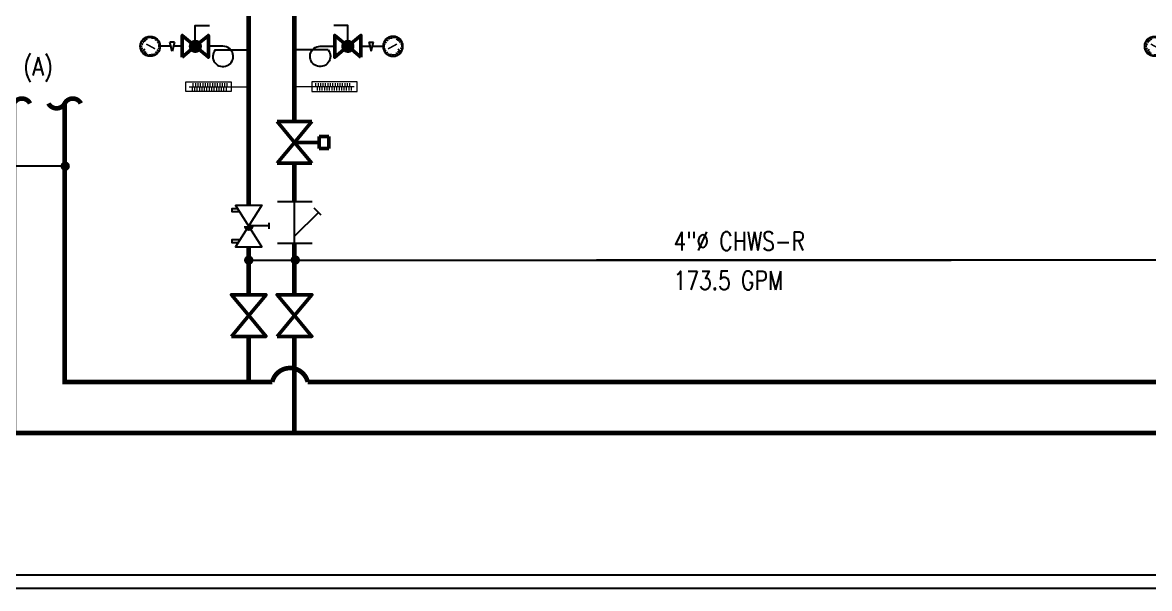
# Model space of a CAD drawing. Extents: x 1264 to 8183, y -10806 to -8316.
# Drawn here: x 3593 to 4562, y -10591 to -10104 of the extents above; entities that cross this region are included whole.
import ezdxf
from ezdxf.lldxf.tags import DXFTag

# ---------------------------------------------------------------- set-up
doc = ezdxf.new("R2010")
doc.units = 0
doc.header["$LTSCALE"] = 200
doc.header["$MEASUREMENT"] = 0
doc.linetypes.add('HIDDEN', pattern=[0.375, 0.25, -0.125])
doc.layers.get('0').update_dxf_attribs({"linetype": 'CONTINUOUS'})
doc.layers.get('Defpoints').update_dxf_attribs({"linetype": 'CONTINUOUS'})
for name, color, linetype in [('AIR-DEVICES', 1, 'HIDDEN'), ('CHWR', 4, 'HIDDEN'), ('CHWS', 5, 'CONTINUOUS'), ('Equipments', 1, 'CONTINUOUS'), ('S.A TEXT', 7, 'CONTINUOUS'), ('TEXT 23233', 181, 'CONTINUOUS'), ('VALVE-', 1, 'CONTINUOUS')]:
    doc.layers.add(name, color=color, linetype=linetype)
doc.styles.add('2nd Floor ELEC$0$SMC_DIMMING', font='simplex.shx', dxfattribs={"width": 0.8})
doc.styles.add('SMC_TEXTING', font='simplex.shx', dxfattribs={"width": 0.8})
tags = doc.linetypes.add('CHLLID_WATER_RETURN', pattern='A,30.7,-5.08,["CHWR",Standard,S=2.54,R=0,X=-2.54,Y=-1.27],-10.46', length=46.24).pattern_tags.tags
tags[6] = DXFTag(74, 10)
tags = doc.linetypes.add('CHLLID_WATER_SUPPLY', pattern='A,30.7,-5.08,["CHWS",Standard,S=2.54,R=0,X=-2.54,Y=-1.27],-10.46', length=46.24).pattern_tags.tags
tags[6] = DXFTag(74, 10)
doc.dimstyles.new('2nd Floor ELEC$0$SMC_DOT_1-8', dxfattribs={"dimscale": 4, "dimtxt": 2, "dimasz": 0.66, "dimexe": 1.8, "dimexo": 0.625, "dimgap": 0.9, "dimtad": 0, "dimtih": 1, "dimtoh": 1, "dimdec": 0, "dimzin": 0, "dimdsep": 46, "dimlunit": 3, "dimtxsty": '2nd Floor ELEC$0$SMC_DIMMING', "dimcen": 0.09, "dimclrd": 34, "dimclre": 34, "dimclrt": 123, "dimadec": 0, "dimazin": 0, "dimtfac": 1, "dimtdec": 0, "dimtofl": 0, "dimtmove": 0, "dimatfit": 3, "dimldrblk": '2nd Floor ELEC$0$SMC_DOT', "dimfxl": 1, "dimtolj": 1, "dimtzin": 0, "dimarcsym": 0})

# ---------------------------------------------------------------- blocks, each defined once
blk = doc.blocks.new('2nd Floor ELEC$0$SMC_DOT')
at = {"color": 0, "linetype": 'ByBlock', "lineweight": -2}
blk.add_line((-0.5, 0), (-1, 0), dxfattribs=at)
at = {"color": 0, "linetype": 'ByBlock', "const_width": 0.5}
blk.add_lwpolyline([(-0.25, 0, 1), (0.25, 0, 1)], format="xyb", close=True, dxfattribs=at)
blk = doc.blocks.new('IV')
at = {"lineweight": 50}
for points in [[(-1.231, -1.024), (0, 0), (-1.231, 1.024)], [(0, 0), (1.231, 1.024), (1.231, -1.024)]]:
    blk.add_lwpolyline(points, close=True, dxfattribs=at)
blk = doc.blocks.new('A$C5ECF5758')
at = {"linetype": 'HIDDEN', "const_width": 121}
blk.add_lwpolyline([(60, 1, 1), (-61, 1, 1)], format="xyb", close=True, dxfattribs=at)
at = {"xscale": 195.7425836036719, "yscale": 195.7425836036719, "zscale": 195.7425836036719, "rotation": 180}
blk.add_blockref('IV', (0, 0), dxfattribs=at)
blk = doc.blocks.new('A$C59DE5756')
at = {"layer": 'VALVE-'}
for p, q in [((-0.98, 3.54), (-0.79, 3.49)), ((-0.89, 3.77), (-0.64, 3.65)), ((-0.75, 3.97), (-0.51, 3.77)), ((-0.57, 4.12), (-0.3, 3.81)), ((-0.31, 4.25), (-0.2, 4.03)), ((0, 4.29), (0, 4.1)), ((0, 4.29), (0, 4.1)), ((0.31, 4.25), (0.2, 4.03)), ((0.57, 4.12), (0.4, 3.92)), ((0.75, 3.97), (0.51, 3.77)), ((0.89, 3.77), (0.64, 3.65)), ((0.98, 3.54), (0.79, 3.49)), ((-1.02, 3.28), (-0.82, 3.28)), ((-0.99, 3.04), (-0.78, 3.09)), ((-0.91, 2.83), (-0.72, 2.92)), ((-0.75, 2.59), (-0.57, 2.74)), ((-0.54, 2.41), (-0.37, 2.57)), ((-0.25, 2.29), (-0.18, 2.46)), ((0, 2.26), (0, 2.45)), ((0, 2.26), (0, 2.45)), ((0.25, 2.29), (0.18, 2.46)), ((0.54, 2.41), (0.37, 2.57)), ((0.75, 2.59), (0.57, 2.74)), ((0.91, 2.83), (0.72, 2.92)), ((0.99, 3.04), (0.78, 3.09)), ((1.02, 3.28), (0.82, 3.28)), ((-0.5, 1.04), (0.44, 1.28)), ((0, 1.18), (0, 2.26)), ((0.44, 0.79), (0.44, 1.28)), ((0.44, 0.79), (-0.5, 1.04)), ((0, 0), (0, 0.9))]:
    blk.add_line(p, q, dxfattribs=at)
at = {"layer": 'VALVE-', "const_width": 0.154}
blk.add_lwpolyline([(0.23, 3.68), (-0.26, 2.78)], dxfattribs=at)
at = {"layer": 'VALVE-'}
blk.add_circle((0, 3.28), 1.02, dxfattribs=at)
blk = doc.blocks.new('A$C60FB6271')
at = {"linetype": 'ByBlock', "lineweight": 20}
for p, q in [((0, 4.351), (-0.285, 4.351)), ((0, 4.164), (-0.285, 4.164)), ((0, 3.977), (-0.285, 3.977)), ((0, 3.79), (-0.285, 3.79)), ((0, 3.603), (-0.285, 3.603)), ((0, 4.257), (0.285, 4.257)), ((0, 4.07), (0.285, 4.07)), ((0, 3.883), (0.285, 3.883)), ((0, 3.696), (0.285, 3.696)), ((0, 3.509), (0.285, 3.509)), ((0, 3.416), (-0.285, 3.416)), ((0, 3.229), (-0.285, 3.229)), ((0, 3.042), (-0.285, 3.042)), ((0, 2.854), (-0.285, 2.854)), ((0, 2.667), (-0.285, 2.667)), ((0, 3.322), (0.285, 3.322)), ((0, 3.135), (0.285, 3.135)), ((0, 2.948), (0.285, 2.948)), ((0, 2.761), (0.285, 2.761)), ((0, 2.48), (-0.285, 2.48)), ((0, 2.293), (-0.285, 2.293)), ((0, 2.106), (-0.285, 2.106)), ((0, 1.919), (-0.285, 1.919)), ((0, 2.574), (0.285, 2.574)), ((0, 2.387), (0.285, 2.387)), ((0, 2.2), (0.285, 2.2)), ((0, 2.013), (0.285, 2.013)), ((0, 1.826), (0.285, 1.826)), ((0, 1.732), (-0.285, 1.732)), ((0, 1.639), (0.285, 1.639))]:
    blk.add_line(p, q, dxfattribs=at)
at = {"layer": 'VALVE-', "lineweight": 20}
blk.add_line((0, 4.575), (0, 0), dxfattribs=at)
blk.add_lwpolyline([(-0.377, 4.825), (0.377, 4.825), (0.377, 1.332), (-0.377, 1.332)], close=True, dxfattribs=at)
blk = doc.blocks.new('TWO WAY VALVE')
at = {"lineweight": 50}
for p, q in [((-14.97, -17.99), (0, 0)), ((0, 0), (14.97, -17.99)), ((0, 0), (21.3, 0)), ((14.97, -17.99), (-14.97, -17.99))]:
    blk.add_line(p, q, dxfattribs=at)
blk.add_lwpolyline([(0, 0), (14.97, 17.99), (-14.97, 17.99), (0, 0)], dxfattribs=at)
blk.add_lwpolyline([(21.3, -5.19), (29.41, -5.19), (29.41, 5.19), (21.3, 5.19)], close=True, dxfattribs=at)

msp = doc.modelspace()

# ---------------------------------------------------------------- linework, layer by layer
at = {"layer": 'CHWR', "linetype": 'CHLLID_WATER_RETURN', "lineweight": -3, "ltscale": 0.03, "const_width": 4}
for points in [[(3787.82, -10261.42), (3787.82, -10092.09)], [(3787.82, -10338.49), (3787.82, -10297.39)], [(3787.82, -10374.47), (3787.82, -10413.56)]]:
    msp.add_lwpolyline(points, dxfattribs=at)
msp.add_lwpolyline([(3643.49, -10173.97, 0.604684), (3629.57, -10173.97, -0.604684), (3615.64, -10173.97)], format="xyb", dxfattribs=at)
at = {"layer": 'CHWR', "linetype": 'CHLLID_WATER_RETURN', "lineweight": -3, "ltscale": 0.03}
msp.add_lwpolyline([(3629.46, -10174.17, 4, 4, 0), (3629.46, -10413.56, 4, 4, 0), (3808.01, -10413.56, 4, 4, -0.782446), (3838.53, -10413.56, 4, 4, 0), (4651.43, -10413.56, 4, 4, 0), (4651.43, -10363.42, 0, 0, 0)], format="xyseb", dxfattribs=at)
at = {"layer": 'CHWS', "linetype": 'CHLLID_WATER_SUPPLY', "lineweight": -3, "ltscale": 0.03, "const_width": 4}
for points in [[(3827.12, -10189.51), (3827.12, -10093.1)], [(3585.86, -10173.97), (3585.86, -10457.56), (4689.97, -10457.56)], [(3827.12, -10258.23), (3827.12, -10225.49)], [(3827.12, -10338.49), (3827.12, -10294.21)], [(3827.12, -10374.47), (3827.12, -10457.56)]]:
    msp.add_lwpolyline(points, dxfattribs=at)
msp.add_lwpolyline([(3599.78, -10173.97, 0.604684), (3585.86, -10173.97, -0.604684), (3571.93, -10173.97)], format="xyb", dxfattribs=at)
at = {"layer": 'Defpoints', "lineweight": -3}
for points in [[(1263.8, -8315.78), (5297.7, -8315.78), (5297.7, -10591.25), (1263.8, -10591.25)], [(5287.08, -8325.04), (1271.18, -8325.04), (1271.18, -10579.53), (5287.08, -10579.53)]]:
    msp.add_lwpolyline(points, close=True, dxfattribs=at)
at = {"layer": 'Equipments', "color": 1, "lineweight": -3}
for p, q in [((3758.96, -10127.96), (3787.71, -10127.96)), ((3855.97, -10127.96), (3827.23, -10127.96)), ((3812.39, -10258.23), (3842.32, -10258.23)), ((3827.23, -10294.21), (3827.23, -10258.23)), ((3827.23, -10288.2), (3847.64, -10267.79)), ((3850.06, -10270.21), (3843.98, -10264.13)), ((3805.33, -10281.84), (3805.33, -10276.67)), ((3812.39, -10294.21), (3842.32, -10294.21))]:
    msp.add_line(p, q, dxfattribs=at)
at = {"layer": 'Equipments', "color": 1, "lineweight": -3, "ltscale": 20}
for points in [[(3741.85, -10124.87), (3741.85, -10107.06), (3754, -10107.06)], [(3873.08, -10124.87), (3873.08, -10107.06), (3860.93, -10107.06)]]:
    msp.add_lwpolyline(points, dxfattribs=at)
at = {"layer": 'Equipments', "color": 1, "lineweight": -3}
for points, format in [([(3758.96, -10127.96, 4.500426), (3765.66, -10124.82), (3753.12, -10124.82)], "xyb"), ([(3855.97, -10127.96, -4.500426), (3849.27, -10124.82), (3861.81, -10124.82)], "xyb"), ([(3789.91, -10279.41, 4.19, 4.19, -1), (3785.72, -10279.41, 0, 0, 0)], "xyseb")]:
    msp.add_lwpolyline(points, format=format, dxfattribs=at)
for points in [[(3780.19, -10267.35), (3773.5, -10267.35), (3773.5, -10264.39), (3778.33, -10264.39)], [(3778.62, -10293.96), (3773.5, -10293.96), (3773.5, -10291.01), (3780.43, -10291.08)]]:
    msp.add_lwpolyline(points, dxfattribs=at)
msp.add_lwpolyline([(3776.44, -10261.42), (3799.19, -10261.42), (3776.44, -10297.39), (3799.19, -10297.39)], close=True, dxfattribs=at)
at = {"layer": 'Equipments', "color": 1, "lineweight": -3, "ltscale": 0.03}
msp.add_lwpolyline([(3805.33, -10279.41), (3787.82, -10279.41), (3787.82, -10281.5)], dxfattribs=at)

# ---------------------------------------------------------------- block references
at = {"layer": 'AIR-DEVICES', "color": 1, "lineweight": -3, "ltscale": 20}
msp.add_blockref('TWO WAY VALVE', (3827.12, -10207.5), dxfattribs=at)
at = {"layer": 'Equipments', "color": 1, "lineweight": -3, "ltscale": 20}
for name, p, xscale, yscale, zscale, rotation in [('A$C59DE5756', (3730.63, -10124.82), 8.4, 8.4, 8.4, 90.00000000000001), ('A$C5ECF5758', (3741.88, -10124.82), 0.04666666666666666, 0.04666666666666666, 0.04666666666666666, 180), ('A$C5ECF5758', (3873.06, -10124.82), -0.04666666666666666, 0.04666666666666666, 0.04666666666666666, 180), ('A$C59DE5756', (4594.25, -10124.82), 8.4, 8.4, 8.4, 90.00000000000001)]:
    msp.add_blockref(name, p, dxfattribs=dict(at, xscale=xscale, yscale=yscale, zscale=zscale, rotation=rotation))
at = {"layer": 'Equipments', "color": 1, "lineweight": -3}
for name, p, xscale, yscale, zscale, rotation in [('A$C59DE5756', (3884.3, -10124.82), -8.4, 8.4, 8.4, 270), ('A$C60FB6271', (3787.68, -10159.61), 11.17061085093327, 11.17061085093327, 11.17061085093327, 90.00000000000001), ('A$C60FB6271', (3827.25, -10159.61), -11.17061085093327, 11.17061085093327, 11.17061085093327, 270), ('IV', (3787.82, -10356.48), -14.61544624240751, 14.61544624240751, 14.61544624240751, 270), ('IV', (3827.12, -10356.48), -14.61544624240751, 14.61544624240751, 14.61544624240751, 270)]:
    msp.add_blockref(name, p, dxfattribs=dict(at, xscale=xscale, yscale=yscale, zscale=zscale, rotation=rotation))

# ---------------------------------------------------------------- texts
at = {"layer": 'S.A TEXT', "lineweight": -3, "style": 'SMC_TEXTING', "width": 0.8}
msp.add_text('(A)', height=16, dxfattribs=at).set_placement((3594.06, -10150.04))
at = {"layer": 'S.A TEXT', "lineweight": -3, "char_height": 16, "attachment_point": 4, "style": 'SMC_TEXTING'}
for s, insert in [('4"%%C CHWS-R  ', (4152.95, -10292.48)), ('173.5 GPM', (4152.95, -10326.19))]:
    msp.add_mtext(s, dxfattribs=dict(at, insert=insert))

# ---------------------------------------------------------------- leaders
at = {"layer": 'S.A TEXT', "lineweight": -3}
for points in [[(3787.8, -10308.8), (3827.85, -10308.8), (4351.74, -10308.8)], [(3827.84, -10308.69), (3867.88, -10308.69), (4391.77, -10308.69)], [(4650.69, -10308.8), (4610.64, -10308.8), (4086.75, -10308.8)]]:
    msp.add_leader(points, dimstyle='2nd Floor ELEC$0$SMC_DOT_1-8', override={"dimasz": 2}, dxfattribs=at)
at = {"layer": 'TEXT 23233', "lineweight": -3}
for points in [[(3630, -10227.92), (3486.06, -10227.92), (3390.75, -10227.92)], [(4690.18, -10308.8), (4650.14, -10308.8), (4468.6, -10308.8)]]:
    msp.add_leader(points, dimstyle='2nd Floor ELEC$0$SMC_DOT_1-8', override={"dimasz": 2}, dxfattribs=at)

doc.saveas('drawing.dxf')
